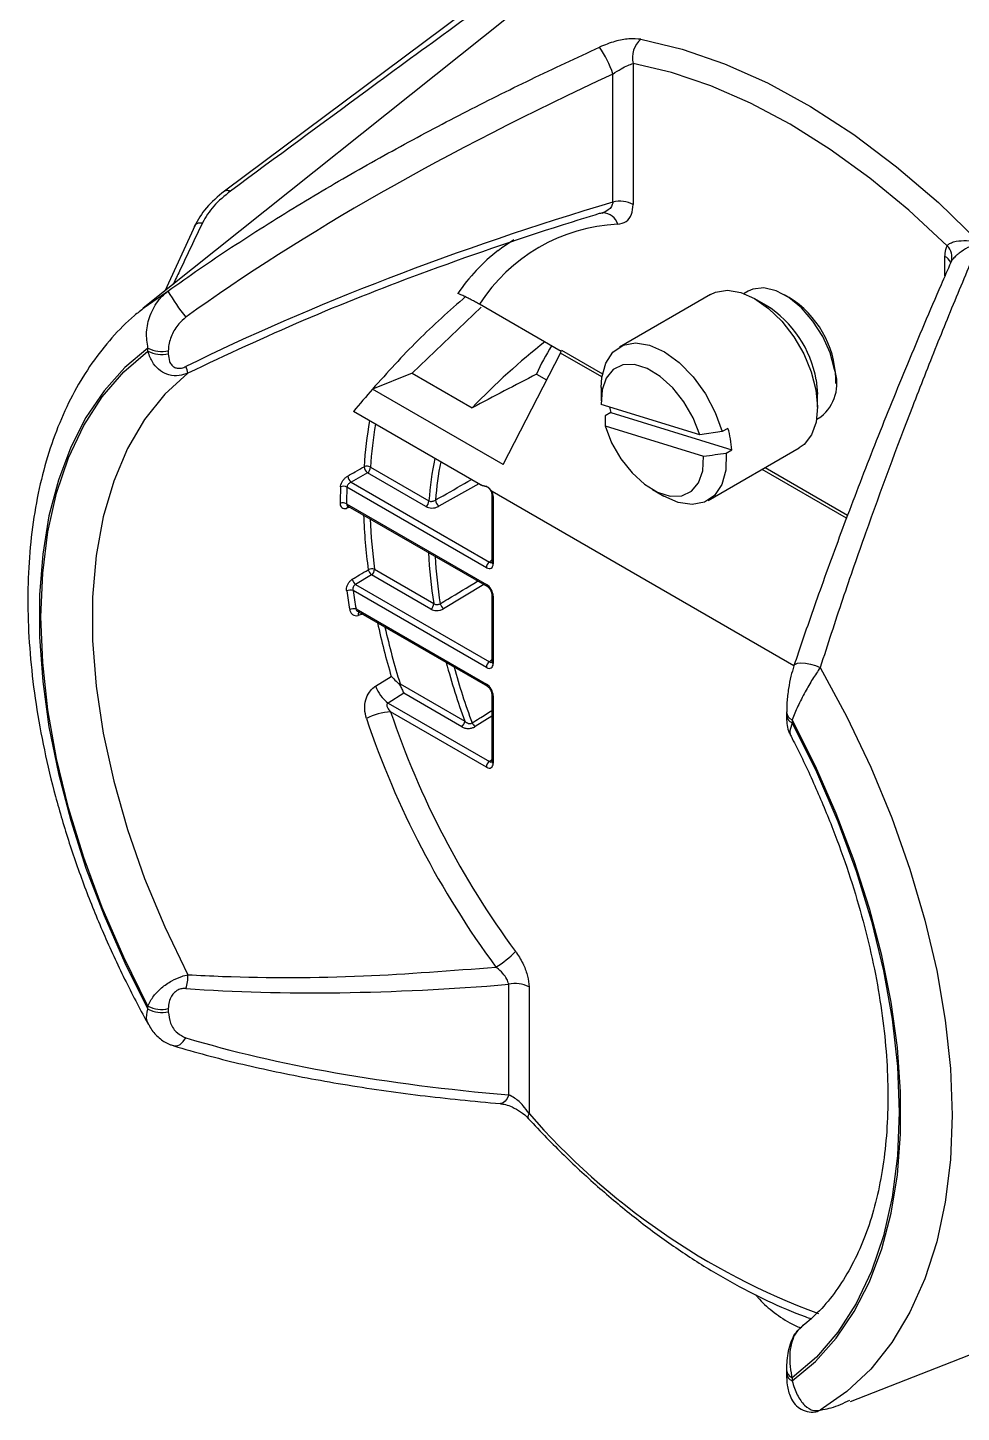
# Model space of a CAD drawing. Extents: x 7 to 135, y 3 to 97.
# Drawn here: x 8.606 to 11.503, y 4.256 to 8.553 of the extents above; entities that cross this region are included whole.
import ezdxf

# ---------------------------------------------------------------- set-up
doc = ezdxf.new("R2010")
doc.units = 0
doc.header["$MEASUREMENT"] = 0
doc.layers.add('OBJECT', color=7, linetype='CONTINUOUS')

msp = doc.modelspace()

# ---------------------------------------------------------------- linework, layer by layer
at = {"layer": 'OBJECT'}
for p, q in [((10.5307, 8.9324), (8.9646, 7.6831)), ((10.1669, 8.7558), (9.2167, 8.0461)), ((10.4848, 8.4419), (10.4848, 8.0041)), ((10.4218, 8.0122), (10.4218, 8.4093)), ((10.3884, 7.9779), (10.3902, 7.9786)), ((9.1252, 7.9403), (9.031, 7.736)), ((11.452, 7.7833), (11.452, 7.8429)), ((11.4701, 7.8249), (11.4701, 7.825)), ((8.9646, 7.6831), (9.041, 7.7359)), ((10.8417, 7.7352), (10.8289, 7.7278)), ((10.2608, 7.5487), (10.0077, 7.6949)), ((10.7248, 7.7255), (10.442, 7.5622)), ((10.8977, 7.6914), (10.8623, 7.7118)), ((10.9684, 7.7159), (10.9543, 7.7241)), ((9.7985, 7.4809), (10.0127, 7.6862)), ((8.9791, 7.5494), (8.9791, 7.5589)), ((9.0421, 7.5508), (9.0421, 7.5414)), ((10.0816, 7.1974), (10.2588, 7.5436)), ((10.3873, 7.4694), (10.2588, 7.5436)), ((10.2616, 7.5528), (10.389, 7.4792)), ((9.7985, 7.4809), (9.6757, 7.4317)), ((9.7985, 7.4809), (9.9846, 7.3734)), ((10.1847, 7.478), (10.2159, 7.4599)), ((10.385, 7.4363), (10.385, 7.3955)), ((11.0526, 7.46), (11.0568, 7.4159)), ((11.1133, 7.4485), (11.1133, 7.4649)), ((10.0816, 7.1974), (9.6757, 7.4317)), ((11.0568, 7.3751), (11.0568, 7.4159)), ((10.0112, 7.1345), (9.617, 7.3621)), ((10.6909, 7.2899), (10.3853, 7.3839)), ((10.3979, 7.3485), (10.3974, 7.3173)), ((10.4156, 7.3587), (10.3979, 7.3485)), ((10.4156, 7.3587), (10.7908, 7.2432)), ((10.3974, 7.3173), (10.7029, 7.2233)), ((10.7787, 7.3098), (10.761, 7.2996)), ((11.0539, 7.3381), (11.0667, 7.3455)), ((10.761, 7.2996), (10.6909, 7.2899)), ((10.717, 7.0859), (10.9998, 7.2491)), ((10.7731, 7.233), (10.7908, 7.2432)), ((9.6694, 7.1892), (9.8508, 7.0845)), ((11.1464, 7.0312), (10.8844, 7.1825)), ((10.8937, 7.1879), (11.1496, 7.0401)), ((9.6601, 7.1716), (9.6092, 7.1427)), ((9.6092, 7.1427), (10.0383, 6.895)), ((9.8415, 7.0669), (9.6601, 7.1716)), ((10.0053, 7.1379), (9.8814, 7.068)), ((10.029, 6.8774), (9.5964, 7.1271)), ((10.0456, 7.1047), (10.0456, 6.8957)), ((10.9833, 6.5733), (10.0465, 7.1141)), ((10.05, 7.0986), (10.05, 6.8896)), ((10.5441, 7.1199), (10.5794, 7.0995)), ((9.5952, 7.076), (10.029, 6.8256)), ((9.6059, 7.0648), (9.5963, 7.0617)), ((9.599, 7.0687), (10.0321, 6.8187)), ((10.0383, 6.895), (10.0456, 6.9016)), ((10.0456, 6.8957), (10.0457, 6.8955)), ((9.6728, 6.8548), (9.6231, 6.8252)), ((9.8566, 6.7487), (9.6728, 6.8548)), ((9.6821, 6.8724), (9.8659, 6.7663)), ((10.029, 6.568), (9.6153, 6.8068)), ((9.6231, 6.8252), (10.0383, 6.5855)), ((10.0212, 6.825), (9.8962, 6.75)), ((10.0456, 6.7953), (10.0456, 6.5862)), ((10.05, 6.7891), (10.05, 6.5801)), ((9.6247, 6.7495), (10.029, 6.5161)), ((9.6443, 6.7331), (9.6312, 6.7293)), ((9.6321, 6.7402), (10.0321, 6.5093)), ((10.0383, 6.5855), (10.0456, 6.5921)), ((9.6853, 6.5098), (9.7339, 6.5402)), ((9.7612, 6.5172), (9.962, 6.4014)), ((9.7728, 6.4876), (9.7241, 6.4574)), ((9.7241, 6.4574), (10.0383, 6.276)), ((9.9526, 6.3838), (9.7728, 6.4876)), ((10.0456, 6.4858), (10.0456, 6.2768)), ((10.05, 6.4797), (10.05, 6.2706)), ((10.029, 6.2585), (9.732, 6.4299)), ((10.0456, 6.4167), (9.994, 6.3841)), ((10.9602, 6.4303), (10.9602, 6.4296)), ((10.9602, 6.4296), (10.9602, 6.4202)), ((10.9777, 6.4051), (10.9777, 6.3957)), ((10.0383, 6.276), (10.0456, 6.2826)), ((10.0983, 5.2415), (10.0983, 5.5848)), ((10.1613, 5.5767), (10.1613, 5.1839)), ((8.9791, 5.5076), (8.9791, 5.5171)), ((9.0421, 5.509), (9.0421, 5.4996)), ((11.1588, 4.2903), (12.8318, 4.9464)), ((11.0137, 4.5276), (11.0028, 4.5175)), ((11.0028, 4.5175), (11.0081, 4.5217)), ((10.9602, 4.3878), (10.9602, 4.3784)), ((10.9777, 4.3633), (10.9777, 4.3539)), ((11.0509, 4.2584), (11.0607, 4.2606)), ((11.051, 4.2584), (11.0649, 4.2629))]:
    msp.add_line(p, q, dxfattribs=at)
at = {"layer": 'OBJECT', "flags": 128}
for points in [[(10.5084, 8.5172), (10.6369, 8.4866), (10.7682, 8.4413), (10.9013, 8.3817), (11.0352, 8.3082), (11.1689, 8.2213), (11.3013, 8.1218), (11.4315, 8.0103), (11.5584, 7.8878)], [(11.459, 7.8766), (11.3403, 7.9865), (11.219, 8.0863), (11.096, 8.1755), (10.9721, 8.2533), (10.8482, 8.3192), (10.7251, 8.3729), (10.6037, 8.4139), (10.4848, 8.4419)], [(10.0658, 7.862), (10.0761, 7.8698), (10.1144, 7.8954)], [(10.7248, 7.7255), (10.7403, 7.7326), (10.7771, 7.7383), (10.8181, 7.7315), (10.8614, 7.7124), (10.9047, 7.682), (10.9458, 7.6419), (10.9828, 7.594), (11.0138, 7.5407), (11.0371, 7.4848), (11.0517, 7.429)], [(11.1092, 7.4927), (11.0953, 7.5439), (11.0726, 7.5948), (11.0424, 7.6424), (11.0067, 7.6835), (10.9677, 7.7156), (10.9279, 7.7368), (10.8897, 7.7456), (10.8556, 7.7415), (10.8417, 7.7352)], [(10.385, 7.4363), (10.3871, 7.4679), (10.3993, 7.5125), (10.4217, 7.5464), (10.4531, 7.5677), (10.4917, 7.5751), (10.5353, 7.5682), (10.5814, 7.5475), (10.6273, 7.514), (10.6706, 7.4698), (10.7087, 7.4173), (10.7394, 7.3594), (10.761, 7.2996)], [(8.9791, 7.5589), (8.9069, 7.4983), (8.8426, 7.4264), (8.7865, 7.3438), (8.7392, 7.2511), (8.7009, 7.1489), (8.6719, 7.038), (8.6525, 6.9193), (8.6427, 6.7934), (8.6427, 6.6615), (8.6525, 6.5244), (8.6719, 6.3832), (8.7009, 6.2389), (8.7392, 6.0925), (8.7865, 5.9451), (8.8426, 5.7977), (8.9069, 5.6516), (8.9791, 5.5076)], [(8.9791, 5.5171), (8.9039, 5.6687), (8.8374, 5.8226), (8.7802, 5.9776), (8.7327, 6.1324), (8.6954, 6.2858), (8.6685, 6.4365), (8.6523, 6.5833), (8.6469, 6.7251), (8.6523, 6.8605), (8.6685, 6.9886), (8.6954, 7.1083), (8.7327, 7.2186), (8.7802, 7.3186), (8.8374, 7.4076), (8.9039, 7.4847), (8.9791, 7.5494)], [(9.1031, 7.4813), (9.0314, 7.4156), (8.9687, 7.3374), (8.9156, 7.2473), (8.8726, 7.1463), (8.8399, 7.0351), (8.818, 6.9148), (8.807, 6.7863), (8.807, 6.651), (8.818, 6.5098), (8.8399, 6.3642), (8.8726, 6.2154), (8.9156, 6.0646), (8.9687, 5.9133), (9.0314, 5.7627), (9.1031, 5.6142)], [(10.6909, 7.2899), (10.6706, 7.3421), (10.6421, 7.3917), (10.6073, 7.4357), (10.5684, 7.4711), (10.528, 7.4957), (10.4885, 7.5078), (10.4527, 7.5068), (10.4228, 7.4925), (10.4008, 7.466), (10.388, 7.4291), (10.3853, 7.3839)], [(11.0517, 7.429), (11.0568, 7.3761), (11.0521, 7.3288), (11.0379, 7.2895), (11.0149, 7.2601), (10.9998, 7.2491)], [(10.3974, 7.3173), (10.4176, 7.2652), (10.4461, 7.2155), (10.4809, 7.1715), (10.5198, 7.1361), (10.5603, 7.1115), (10.5997, 7.0994), (10.6355, 7.1005), (10.6654, 7.1147), (10.6875, 7.1412), (10.7002, 7.1782), (10.7029, 7.2233)], [(10.7731, 7.233), (10.7718, 7.1802), (10.7597, 7.1356), (10.7372, 7.1017), (10.7058, 7.0804), (10.6672, 7.073), (10.6237, 7.0798), (10.5794, 7.0995)], [(10.9831, 6.5727), (10.9865, 6.5773), (10.9942, 6.5807), (11.0052, 6.582), (11.0189, 6.5813), (11.0342, 6.5784), (11.0499, 6.5737), (11.0649, 6.5675)], [(11.0649, 6.5675), (11.1473, 6.4147), (11.2215, 6.2588), (11.287, 6.1009), (11.3433, 5.9423), (11.3899, 5.7841), (11.4265, 5.6275), (11.4529, 5.4737), (11.4688, 5.3238), (11.4741, 5.179), (11.4688, 5.0403), (11.4529, 4.9087), (11.4265, 4.7854), (11.3899, 4.6711), (11.3433, 4.5667), (11.287, 4.4731), (11.2215, 4.3908), (11.1473, 4.3206), (11.0649, 4.2629)], [(10.9777, 4.3539), (11.0499, 4.4145), (11.1143, 4.4863), (11.1703, 4.5689), (11.2177, 4.6616), (11.256, 4.7638), (11.285, 4.8747), (11.3044, 4.9935), (11.3142, 5.1193), (11.3142, 5.2512), (11.3044, 5.3883), (11.285, 5.5295), (11.256, 5.6739), (11.2177, 5.8203), (11.1703, 5.9677), (11.1143, 6.115), (11.0499, 6.2612), (10.9777, 6.4051)], [(10.9777, 6.3957), (11.053, 6.2441), (11.1195, 6.0902), (11.1767, 5.9352), (11.2241, 5.7803), (11.2615, 5.6269), (11.2883, 5.4762), (11.3045, 5.3294), (11.31, 5.1877), (11.3045, 5.0523), (11.2883, 4.9242), (11.2615, 4.8045), (11.2241, 4.6942), (11.1767, 4.5941), (11.1195, 4.5052), (11.053, 4.428), (10.9777, 4.3633)], [(9.059, 5.3936), (9.06, 5.3933), (9.0691, 5.3935), (9.0788, 5.3981), (9.0882, 5.4066), (9.0967, 5.4185)], [(10.0983, 5.2415), (10.0934, 5.2304), (10.0875, 5.2219), (10.0811, 5.2164), (10.0745, 5.2142), (10.0727, 5.2142)], [(10.1613, 5.1839), (10.1589, 5.1779), (10.158, 5.173), (10.1586, 5.1692), (10.1597, 5.1676)]]:
    msp.add_lwpolyline(points, dxfattribs=at)
at = {"layer": 'OBJECT'}
for centre, radius, start, end in [((10.5575, 8.4605), 0.0751, 130.8326, 194.3402), ((10.0535, 8.2789), 0.3908, 19.5031, 33.2444), ((10.4422, 7.9212), 0.0932, 62.7954, 102.6183), ((10.3894, 7.9293), 0.0494, 16.5175, 89.0096), ((10.4629, 7.4034), 0.5406, 92.7735, 147.371), ((11.4261, 7.8424), 0.0475, 340.7422, 46.0991), ((10.4258, 7.3986), 0.5868, 127.8412, 145.8334), ((11.4375, 7.813), 0.0332, 20.4982, 64.0505), ((9.5433, 8.0214), 0.5778, 209.6174, 219.377), ((10.7129, 7.4002), 0.3449, 9.9913, 57.6096), ((10.805, 7.4542), 0.3085, 1.9747, 58.0199), ((10.7342, 7.2401), 0.5988, 147.0759, 156.5995), ((9.0217, 7.6417), 0.0932, 242.7954, 282.6183), ((9.0217, 7.6323), 0.0932, 242.7954, 282.6183), ((9.0317, 7.4703), 0.0722, 8.7654, 25.8445), ((10.9843, 7.449), 0.1323, 308.5332, 19.2903), ((10.787, 7.4623), 0.3856, 192.934, 195.5862), ((10.9039, 7.1139), 1.2567, 169.9377, 176.4953), ((10.9187, 7.1124), 1.2517, 170.3197, 176.4845), ((10.4431, 7.2147), 0.3488, 4.691, 15.8246), ((9.658, 7.1702), 0.0221, 58.8919, 112.2328), ((9.6794, 7.1947), 0.0301, 187.6348, 230.0436), ((9.6461, 7.1903), 0.0234, 306.8987, 357.1463), ((10.861, 7.0106), 1.0129, 168.2758, 175.8201), ((10.8695, 7.01), 1.0015, 168.7134, 175.574), ((9.6285, 7.1658), 0.0301, 187.7786, 230.0704), ((11.0637, 7.0672), 1.4884, 177.6433, 179.6296), ((9.5852, 7.1076), 0.0225, 60.2043, 112.524), ((11.07, 7.0665), 1.4749, 177.6433, 179.6296), ((10.0531, 7.1054), 0.00749, 185.4971, 245.8583), ((9.5844, 7.0554), 0.0232, 62.4173, 113.0041), ((9.6057, 7.0615), 0.00942, 131.7977, 178.6712), ((9.8274, 7.0856), 0.0234, 306.8987, 357.1463), ((9.9008, 7.091), 0.0301, 187.1462, 229.953), ((11.4198, 7.1073), 1.7732, 182.1583, 187.6595), ((11.4448, 7.1086), 1.7785, 182.5693, 187.6319), ((11.3703, 7.0046), 1.5232, 183.0211, 189.0003), ((11.3976, 7.0064), 1.5308, 183.5199, 189.0472), ((10.0523, 6.8763), 0.0234, 126.8987, 177.1463), ((10.0532, 6.8965), 0.00759, 187.8229, 245.6508), ((9.6419, 6.8487), 0.0301, 194.2397, 231.3538), ((9.674, 6.8461), 0.0275, 72.9291, 115.0586), ((9.6916, 6.8783), 0.0301, 194.1279, 231.3302), ((9.6588, 6.8735), 0.0234, 306.8987, 357.1463), ((9.6077, 6.7796), 0.0282, 74.3783, 115.3096), ((11.6144, 7.1076), 2.0414, 188.5213, 190.1648), ((11.6158, 7.1065), 2.0229, 188.5213, 190.1648), ((10.0362, 6.8247), 0.0073, 173.2521, 235.3651), ((10.0529, 6.7958), 0.0073, 184.8019, 246.7367), ((9.618, 6.7206), 0.0297, 77.0166, 115.7459), ((9.8425, 6.7674), 0.0234, 306.8987, 357.1463), ((9.9149, 6.7735), 0.03, 195.0397, 231.5238), ((9.6422, 6.7313), 0.0112, 136.2664, 190.348), ((11.939, 7.1945), 2.3001, 192.2624, 196.5268), ((11.9763, 7.2028), 2.3187, 192.7092, 197.198), ((11.8876, 7.1091), 2.0516, 194.863, 200.1798), ((10.0523, 6.5668), 0.0234, 126.8987, 177.1463), ((10.0529, 6.5868), 0.00729, 184.56, 246.7601), ((11.9122, 7.1158), 2.0575, 195.4115, 200.4846), ((9.7952, 6.5507), 0.1173, 200.4294, 232.725), ((9.7599, 6.4958), 0.0215, 86.4108, 96.4305), ((9.7435, 6.5174), 0.0177, 345.1842, 359.4687), ((10.0365, 6.5154), 0.00753, 174.2181, 233.6902), ((10.0529, 6.4864), 0.0073, 184.8019, 246.7367), ((9.7399, 6.2518), 0.1783, 92.5255, 117.8007), ((12.3127, 7.3031), 2.8023, 198.5938, 216.4537), ((12.2921, 7.2912), 2.7011, 198.5938, 216.4537), ((10.99, 6.4324), 0.0299, 185.4257, 245.8945), ((10.9899, 6.4229), 0.0299, 184.9967, 245.932), ((9.9386, 6.4025), 0.0234, 306.8987, 357.1463), ((10.0111, 6.4071), 0.0287, 203.4104, 233.421), ((10.0523, 6.2573), 0.0234, 126.8987, 177.1463), ((10.0529, 6.2773), 0.00729, 184.56, 246.7601), ((9.9016, 5.8983), 0.3041, 301.1135, 315.7777), ((8.9769, 5.6113), 0.1263, 341.6668, 1.295), ((10.1187, 5.4938), 0.0932, 62.7954, 102.6183), ((9.0217, 5.6), 0.0932, 242.7954, 282.6183), ((9.0217, 5.5905), 0.0932, 242.7954, 282.6183), ((11.8248, 6.63), 2.2042, 221.0004, 249.6729), ((10.9898, 4.3905), 0.0297, 184.1819, 246.0027), ((10.9899, 4.3812), 0.0299, 185.1792, 245.9161)]:
    msp.add_arc(centre, radius, start, end, dxfattribs=at)
for centre, major_axis, ratio, start_param, end_param in [((13.6413, 7.4916), (5.5153, 1.3161), 0.337357, 2.111481, 2.454235), ((11.2673, 6.9927), (3.4718, 0.8285), 0.337357, 1.735643, 2.163258), ((10.5201, 6.1502), (0.7862, 1.6647), 0.62191, 0.89007, 1.074028), ((10.252, 7.5461), (0.0074, 0.0131), 0.477465, 4.794175, 5.492307), ((10.4194, 6.0679), (0.9462, 2.0036), 0.62191, 1.14483, 1.188047), ((10.0287, 7.1106), (-0.015, 0.026), 0.586022, 3.934501, 4.515163), ((10.0287, 6.9023), (-0.0152, 0.0264), 0.568869, 2.3637, 3.919643), ((10.0393, 6.9084), (-0.0052, 0.015), 0.538958, 2.465976, 3.364268), ((10.0287, 6.8011), (-0.015, 0.026), 0.586022, 3.934501, 5.490445), ((10.0287, 6.5928), (-0.0152, 0.0264), 0.568869, 2.3637, 3.919643), ((10.0393, 6.5989), (-0.0052, 0.015), 0.538958, 2.465976, 3.364268), ((10.0287, 6.4916), (-0.015, 0.026), 0.586022, 3.934501, 5.490445), ((10.0393, 6.2895), (-0.0052, 0.015), 0.538958, 2.465976, 3.364268), ((10.0287, 6.2833), (-0.0152, 0.0264), 0.568869, 2.3637, 3.919643), ((11.2673, 6.9927), (3.4718, 0.8285), 0.337357, 3.959263, 4.289807), ((13.6413, 7.4916), (5.5153, 1.3161), 0.337357, 3.668286, 3.937132)]:
    msp.add_ellipse(centre, major_axis=major_axis, ratio=ratio, start_param=start_param, end_param=end_param, dxfattribs=at)
for points, knots in [([(11.3471, 9.0645), (11.3739, 9.0588), (11.4605, 9.0407), (11.6114, 8.9804), (11.7961, 8.8871), (11.9811, 8.7678), (12.1667, 8.6232), (12.3524, 8.4515), (12.5341, 8.2543), (12.7073, 8.0345), (12.8669, 7.7973), (13.0099, 7.5478), (13.1307, 7.2917), (13.2076, 7.1052), (13.2373, 7.0061), (13.2414, 6.9926)], [0, 0, 0, 0, 0.037324, 0.120584, 0.201685, 0.282781, 0.366041, 0.45132, 0.539623, 0.628818, 0.718725, 0.808626, 0.897821, 0.98613, 1, 1, 1, 1]), ([(10.1994, 8.7541), (10.0191, 8.6221), (9.697, 8.3865), (9.3763, 8.1501), (9.2352, 8.0461)], [0, 0, 0, 0, 0.560011, 1, 1, 1, 1]), ([(10.5084, 8.5172), (10.4966, 8.5183), (10.473, 8.5203), (10.4271, 8.5119), (10.3962, 8.4995), (10.3803, 8.4931)], [0, 0, 0, 0, 0.326541, 0.652945, 1, 1, 1, 1]), ([(9.041, 7.7359), (9.0736, 7.759), (9.1388, 7.8052), (9.2384, 7.8719), (9.3393, 7.937), (9.4416, 8.0004), (9.5777, 8.0816), (9.7489, 8.1785), (9.9567, 8.2886), (10.1671, 8.3939), (10.3092, 8.46), (10.3803, 8.4931)], [0, 0, 0, 0, 0.0777836, 0.1555662, 0.233398, 0.3113616, 0.389363, 0.5415774, 0.6939942, 0.8469276, 1, 1, 1, 1]), ([(10.4218, 8.4093), (10.4302, 8.415), (10.4462, 8.4258), (10.468, 8.437), (10.4793, 8.4403), (10.4848, 8.4419)], [0, 0, 0, 0, 0.364059, 0.694187, 1, 1, 1, 1]), ([(9.2162, 8.0457), (9.1961, 8.029), (9.1557, 7.9954), (9.134, 7.9565), (9.1231, 7.9369)], [0, 0, 0, 0, 0.4986285, 1, 1, 1, 1]), ([(9.2352, 8.0461), (9.2165, 8.031), (9.1791, 8.0007), (9.1585, 7.9655), (9.1481, 7.9478)], [0, 0, 0, 0, 0.498897, 1, 1, 1, 1]), ([(9.2163, 8.0455), (9.2167, 8.0459), (9.2181, 8.0472), (9.2214, 8.0482), (9.2272, 8.0489), (9.232, 8.0472), (9.2352, 8.0461)], [0, 0, 0, 0, 0.091386, 0.330571, 0.564799, 1, 1, 1, 1]), ([(10.4218, 8.0122), (10.4206, 8.0072), (10.4181, 7.9973), (10.4058, 7.985), (10.392, 7.9786), (10.3816, 7.9766), (10.3791, 7.9761)], [0, 0, 0, 0, 0.24655, 0.491219, 0.876385, 1, 1, 1, 1]), ([(10.4368, 7.9433), (10.4458, 7.9453), (10.4638, 7.9491), (10.4813, 7.9711), (10.4837, 7.9935), (10.4848, 8.0041)], [0, 0, 0, 0, 0.345195, 0.691453, 1, 1, 1, 1]), ([(10.3791, 7.9761), (10.3419, 7.9646), (10.1557, 7.9071), (9.8485, 7.8009), (9.4592, 7.6483), (9.2219, 7.537), (9.1031, 7.4813)], [0, 0, 0, 0, 0.086248, 0.431388, 0.715149, 1, 1, 1, 1]), ([(9.1481, 7.9478), (9.1245, 7.8978), (9.0944, 7.8342), (9.0639, 7.7707), (9.0574, 7.7571)], [0, 0, 0, 0, 0.785646, 1, 1, 1, 1]), ([(9.1227, 7.935), (9.1228, 7.9358), (9.1232, 7.9378), (9.1245, 7.9394), (9.1253, 7.9403)], [0, 0, 0, 0, 0.399306, 1, 1, 1, 1]), ([(9.1253, 7.9403), (9.1254, 7.9405), (9.1264, 7.942), (9.1291, 7.9441), (9.1333, 7.9464), (9.1395, 7.9483), (9.1447, 7.948), (9.1481, 7.9478)], [0, 0, 0, 0, 0.036925, 0.237546, 0.438166, 0.634667, 1, 1, 1, 1]), ([(11.5584, 7.8878), (11.552, 7.8726), (11.5328, 7.8274), (11.4884, 7.7212), (11.4254, 7.5671), (11.326, 7.3148), (11.2285, 7.0526), (11.1337, 6.78), (11.0878, 6.6384), (11.0649, 6.5675)], [0, 0, 0, 0, 0.0375, 0.111447, 0.259355, 0.407404, 0.7026, 0.851122, 1, 1, 1, 1]), ([(11.452, 7.8429), (11.4521, 7.8462), (11.4524, 7.859), (11.4562, 7.8692), (11.459, 7.8766)], [0, 0, 0, 0, 0.259643, 1, 1, 1, 1]), ([(11.459, 7.8766), (11.4612, 7.8789), (11.4659, 7.8837), (11.4765, 7.8878), (11.4935, 7.8919), (11.5205, 7.8935), (11.5451, 7.8905), (11.5583, 7.8878), (11.5584, 7.8878)], [0, 0, 0, 0, 0.125198, 0.269787, 0.35945, 0.646929, 0.996073, 1, 1, 1, 1]), ([(11.5584, 7.8878), (11.5583, 7.8877), (11.5468, 7.8833), (11.5252, 7.8732), (11.5013, 7.8579), (11.4864, 7.8456), (11.477, 7.8365), (11.4729, 7.8299), (11.4709, 7.8268)], [0, 0, 0, 0, 0.00398, 0.354504, 0.64188, 0.732153, 0.875184, 1, 1, 1, 1]), ([(11.47, 7.8245), (11.4599, 7.8014), (11.4147, 7.6985), (11.3372, 7.5152), (11.2405, 7.277), (11.1514, 7.0467), (11.0721, 6.8309), (11.017, 6.6735), (10.989, 6.5901), (10.9831, 6.5727)], [0, 0, 0, 0, 0.060028, 0.267454, 0.462674, 0.64546, 0.81583, 0.961512, 1, 1, 1, 1]), ([(8.9791, 7.5589), (8.9766, 7.5754), (8.9716, 7.6088), (8.9843, 7.6619), (9.0081, 7.7068), (9.0315, 7.7275), (9.041, 7.7359)], [0, 0, 0, 0, 0.261321, 0.527903, 0.808327, 1, 1, 1, 1]), ([(9.965, 7.7195), (9.9148, 7.6748), (9.8139, 7.5852), (9.7219, 7.483), (9.6757, 7.4317)], [0, 0, 0, 0, 0.4982077, 1, 1, 1, 1]), ([(10.0077, 7.6949), (10.0038, 7.6971), (9.9961, 7.7015), (9.9826, 7.7087), (9.9699, 7.7151), (9.9575, 7.7211), (9.9471, 7.7256), (9.9424, 7.7274), (9.9403, 7.7282)], [0, 0, 0, 0, 0.1599, 0.320836, 0.466384, 0.60864, 0.822535, 1, 1, 1, 1]), ([(8.9673, 7.6833), (8.957, 7.6756), (8.9208, 7.6486), (8.8662, 7.5916), (8.8037, 7.5132), (8.7495, 7.4249), (8.7034, 7.3279), (8.6658, 7.2224), (8.637, 7.1091), (8.6173, 6.9888), (8.6067, 6.8622), (8.6054, 6.7304), (8.6133, 6.5942), (8.6302, 6.4545), (8.6561, 6.3121), (8.6906, 6.1681), (8.7336, 6.0231), (8.7846, 5.8781), (8.8436, 5.734), (8.9084, 5.5938), (8.9569, 5.5033), (8.9805, 5.4592)], [0, 0, 0, 0, 0.020756, 0.07301, 0.125566, 0.178601, 0.2322, 0.286351, 0.34097, 0.395934, 0.451115, 0.506409, 0.561732, 0.617029, 0.672278, 0.727471, 0.782608, 0.837696, 0.892743, 0.94776, 1, 1, 1, 1]), ([(9.0967, 7.6549), (9.089, 7.6482), (9.0701, 7.6318), (9.0511, 7.5983), (9.0427, 7.5695), (9.0422, 7.5538), (9.0421, 7.5508)], [0, 0, 0, 0, 0.2304801, 0.5685804, 0.9169125, 1, 1, 1, 1]), ([(9.1031, 7.4813), (9.0941, 7.4781), (9.0746, 7.4711), (9.0441, 7.4735), (9.0164, 7.487), (8.9943, 7.5105), (8.9835, 7.5332), (8.9797, 7.5472), (8.9791, 7.5494)], [0, 0, 0, 0, 0.167208, 0.364972, 0.550352, 0.742656, 0.959323, 1, 1, 1, 1]), ([(9.0421, 7.5414), (9.0427, 7.5332), (9.0437, 7.5203), (9.0518, 7.5061), (9.061, 7.4987), (9.0719, 7.4957), (9.0841, 7.4964), (9.0923, 7.4999), (9.0967, 7.5017)], [0, 0, 0, 0, 0.29881, 0.473692, 0.618553, 0.738235, 0.858032, 1, 1, 1, 1]), ([(10.7029, 7.2233), (10.7032, 7.2233), (10.7266, 7.2266), (10.75, 7.2298), (10.7731, 7.233)], [0, 0, 0, 0, 0.01376, 1, 1, 1, 1]), ([(9.5987, 7.1617), (9.6065, 7.1662), (9.6235, 7.1759), (9.6405, 7.1855), (9.6496, 7.1907)], [0, 0, 0, 0, 0.463771, 1, 1, 1, 1]), ([(9.5766, 7.1284), (9.5766, 7.1292), (9.5769, 7.1327), (9.5788, 7.1395), (9.5838, 7.1484), (9.5907, 7.1563), (9.596, 7.1599), (9.5987, 7.1617)], [0, 0, 0, 0, 0.064654, 0.299336, 0.533648, 0.766798, 1, 1, 1, 1]), ([(9.6092, 7.1427), (9.6087, 7.1425), (9.6067, 7.1415), (9.6033, 7.1392), (9.5997, 7.1354), (9.5972, 7.1312), (9.5967, 7.1285), (9.5964, 7.1271)], [0, 0, 0, 0, 0.073714, 0.314783, 0.54763, 0.773682, 1, 1, 1, 1]), ([(9.8709, 7.0873), (9.8788, 7.0918), (9.9162, 7.113), (9.9535, 7.1341), (9.983, 7.1508)], [0, 0, 0, 0, 0.211289, 1, 1, 1, 1]), ([(10.0112, 7.1345), (10.0131, 7.1339), (10.0198, 7.1316), (10.0308, 7.1309), (10.0392, 7.1216), (10.0441, 7.1166), (10.0465, 7.1141)], [0, 0, 0, 0, 0.1492403, 0.5087413, 0.7529792, 1, 1, 1, 1]), ([(10.0301, 7.1292), (10.0293, 7.1293), (10.0249, 7.1297), (10.018, 7.1313), (10.0131, 7.1336), (10.0112, 7.1345)], [0, 0, 0, 0, 0.115322, 0.637718, 1, 1, 1, 1]), ([(10.0303, 7.129), (10.0306, 7.1289), (10.0313, 7.1287), (10.0334, 7.1275), (10.0349, 7.1261), (10.0353, 7.1257)], [0, 0, 0, 0, 0.361765, 0.820072, 1, 1, 1, 1]), ([(10.0353, 7.1257), (10.036, 7.1251), (10.0378, 7.1235), (10.0408, 7.1194), (10.0436, 7.1141), (10.0453, 7.109), (10.0456, 7.106), (10.0456, 7.1049), (10.0456, 7.1047)], [0, 0, 0, 0, 0.12184, 0.333737, 0.556485, 0.780748, 0.972558, 1, 1, 1, 1]), ([(9.5753, 7.0768), (9.5756, 7.0742), (9.5761, 7.0689), (9.5802, 7.0633), (9.5863, 7.0604), (9.5921, 7.0605), (9.5955, 7.0615), (9.5963, 7.0617)], [0, 0, 0, 0, 0.2327062, 0.4654123, 0.6981469, 0.9309464, 1, 1, 1, 1]), ([(9.5952, 7.076), (9.5952, 7.0757), (9.5952, 7.0741), (9.5961, 7.0714), (9.5976, 7.0693), (9.599, 7.0688), (9.5991, 7.0688)], [0, 0, 0, 0, 0.096864, 0.522139, 0.962835, 1, 1, 1, 1]), ([(9.5988, 7.0689), (9.5988, 7.0689), (9.5988, 7.0689), (9.599, 7.0688), (9.599, 7.0687)], [0, 0, 0, 0, 0.811625, 1, 1, 1, 1]), ([(9.8415, 7.0669), (9.8441, 7.0657), (9.8494, 7.0633), (9.8595, 7.0622), (9.8698, 7.0633), (9.8771, 7.0657), (9.8807, 7.0676), (9.8814, 7.068)], [0, 0, 0, 0, 0.232585, 0.465095, 0.699423, 0.935279, 1, 1, 1, 1]), ([(9.8508, 7.0845), (9.8523, 7.0839), (9.8554, 7.0829), (9.8609, 7.0832), (9.8663, 7.0846), (9.8694, 7.0864), (9.8709, 7.0873)], [0, 0, 0, 0, 0.267272, 0.512826, 0.756355, 1, 1, 1, 1]), ([(10.0456, 6.8957), (10.0456, 6.8949), (10.0455, 6.8935), (10.0454, 6.8936), (10.0454, 6.8936)], [0, 0, 0, 0, 0.596243, 1, 1, 1, 1]), ([(9.5956, 6.8051), (9.5955, 6.8064), (9.595, 6.8106), (9.5959, 6.8184), (9.5995, 6.8277), (9.6053, 6.8359), (9.6102, 6.8395), (9.6127, 6.8413)], [0, 0, 0, 0, 0.095671, 0.323993, 0.549157, 0.774594, 1, 1, 1, 1]), ([(9.6127, 6.8413), (9.6204, 6.8459), (9.637, 6.8558), (9.6535, 6.8657), (9.6624, 6.871)], [0, 0, 0, 0, 0.4652597, 1, 1, 1, 1]), ([(9.8859, 6.7657), (9.8936, 6.7704), (9.932, 6.7935), (9.9709, 6.8169), (10.002, 6.8356), (10.0025, 6.8358)], [0, 0, 0, 0, 0.19783, 0.98915, 1, 1, 1, 1]), ([(9.6231, 6.8252), (9.6225, 6.8248), (9.6206, 6.8238), (9.6178, 6.8211), (9.6154, 6.8168), (9.6144, 6.8117), (9.615, 6.8084), (9.6153, 6.8068)], [0, 0, 0, 0, 0.100328, 0.310227, 0.530321, 0.765492, 1, 1, 1, 1]), ([(10.0321, 6.8187), (10.033, 6.8181), (10.035, 6.8169), (10.0385, 6.8132), (10.0418, 6.8084), (10.0443, 6.803), (10.0455, 6.7982), (10.0456, 6.7961), (10.0456, 6.7953)], [0, 0, 0, 0, 0.160306, 0.326511, 0.504871, 0.690089, 0.874022, 1, 1, 1, 1]), ([(9.6051, 6.7474), (9.606, 6.7443), (9.6077, 6.7381), (9.6137, 6.7315), (9.6214, 6.7281), (9.6276, 6.7282), (9.6308, 6.7291), (9.6312, 6.7293)], [0, 0, 0, 0, 0.242992, 0.485889, 0.730299, 0.969712, 1, 1, 1, 1]), ([(9.6321, 6.7402), (9.6321, 6.7402), (9.6303, 6.7409), (9.6273, 6.7439), (9.6256, 6.7476), (9.6247, 6.7495)], [0, 0, 0, 0, 0.021017, 0.483795, 1, 1, 1, 1]), ([(9.8566, 6.7487), (9.8592, 6.7475), (9.8645, 6.7451), (9.8745, 6.744), (9.8846, 6.7451), (9.8919, 6.7476), (9.8953, 6.7495), (9.8962, 6.75)], [0, 0, 0, 0, 0.234187, 0.468558, 0.698537, 0.924522, 1, 1, 1, 1]), ([(9.8659, 6.7663), (9.8668, 6.7657), (9.8688, 6.7642), (9.8729, 6.7629), (9.8775, 6.7626), (9.8821, 6.7635), (9.8846, 6.765), (9.8859, 6.7657)], [0, 0, 0, 0, 0.1636115, 0.3765729, 0.5822415, 0.7912311, 1, 1, 1, 1]), ([(10.0456, 6.5862), (10.0456, 6.5854), (10.0455, 6.5841), (10.0454, 6.5842), (10.0454, 6.5842)], [0, 0, 0, 0, 0.596243, 1, 1, 1, 1]), ([(9.7339, 6.5402), (9.734, 6.5401), (9.7386, 6.5352), (9.7467, 6.5277), (9.7548, 6.5197), (9.7575, 6.5171)], [0, 0, 0, 0, 0.009118, 0.676072, 1, 1, 1, 1]), ([(10.9833, 6.5725), (10.98, 6.5621), (10.9731, 6.5395), (10.966, 6.5007), (10.9608, 6.4627), (10.9608, 6.44), (10.9608, 6.4303)], [0, 0, 0, 0, 0.2238352, 0.4824913, 0.7771254, 1, 1, 1, 1]), ([(11.0649, 6.5675), (11.0569, 6.5558), (11.0409, 6.5322), (11.0168, 6.49), (10.9936, 6.4448), (10.9832, 6.4188), (10.9777, 6.4051)], [0, 0, 0, 0, 0.2230978, 0.4509639, 0.7118142, 1, 1, 1, 1]), ([(9.6567, 6.4095), (9.6544, 6.4189), (9.6498, 6.4375), (9.6534, 6.4666), (9.6644, 6.491), (9.6766, 6.5041), (9.6839, 6.5089), (9.6853, 6.5098)], [0, 0, 0, 0, 0.257149, 0.513213, 0.7445, 0.953647, 1, 1, 1, 1]), ([(9.7575, 6.5171), (9.7586, 6.5159), (9.7597, 6.5145), (9.7606, 6.513), (9.7606, 6.5129)], [0, 0, 0, 0, 0.917929, 1, 1, 1, 1]), ([(9.7606, 6.5129), (9.7628, 6.5086), (9.7674, 6.4993), (9.7709, 6.4914), (9.7728, 6.4877), (9.7728, 6.4876)], [0, 0, 0, 0, 0.4474733, 0.9909096, 1, 1, 1, 1]), ([(10.0321, 6.5093), (10.033, 6.5086), (10.035, 6.5074), (10.0385, 6.5037), (10.0418, 6.4989), (10.0443, 6.4935), (10.0455, 6.4888), (10.0456, 6.4867), (10.0456, 6.4858)], [0, 0, 0, 0, 0.160306, 0.326511, 0.504871, 0.690089, 0.874022, 1, 1, 1, 1]), ([(9.7241, 6.4574), (9.7238, 6.4572), (9.7228, 6.4569), (9.7215, 6.4558), (9.7207, 6.4546), (9.72, 6.4527), (9.7199, 6.4504), (9.721, 6.4454), (9.7247, 6.4383), (9.7294, 6.4329), (9.732, 6.4299)], [0, 0, 0, 0, 0.031546, 0.091743, 0.151952, 0.169907, 0.279919, 0.361164, 0.647939, 1, 1, 1, 1]), ([(9.9848, 6.3957), (9.9923, 6.4005), (10.0126, 6.4133), (10.0329, 6.4262), (10.0456, 6.4342)], [0, 0, 0, 0, 0.369868, 1, 1, 1, 1]), ([(10.9603, 6.4203), (10.9603, 6.4172), (10.9601, 6.4059), (10.9623, 6.3884), (10.9649, 6.3712), (10.9704, 6.3628), (10.9713, 6.3615)], [0, 0, 0, 0, 0.150192, 0.548818, 0.932289, 1, 1, 1, 1]), ([(9.9526, 6.3838), (9.9558, 6.3823), (9.9621, 6.3794), (9.9737, 6.3782), (9.9852, 6.3796), (9.9911, 6.3826), (9.994, 6.3841)], [0, 0, 0, 0, 0.266579, 0.534175, 0.773421, 1, 1, 1, 1]), ([(9.962, 6.4014), (9.9638, 6.3998), (9.9672, 6.3969), (9.973, 6.3943), (9.978, 6.3936), (9.9819, 6.3941), (9.9838, 6.3952), (9.9848, 6.3957)], [0, 0, 0, 0, 0.290046, 0.546783, 0.725453, 0.862588, 1, 1, 1, 1]), ([(10.9777, 6.3957), (10.9745, 6.3859), (10.9691, 6.3696), (10.9708, 6.3638), (10.9715, 6.3614)], [0, 0, 0, 0, 0.595389, 1, 1, 1, 1]), ([(10.9707, 6.361), (10.9754, 6.3519), (11.003, 6.2991), (11.049, 6.201), (11.1053, 6.0665), (11.1539, 5.9315), (11.1946, 5.7972), (11.2273, 5.6644), (11.2517, 5.5343), (11.2678, 5.4077), (11.2755, 5.2856), (11.2748, 5.169), (11.2659, 5.0586), (11.2491, 4.9552), (11.2247, 4.8595), (11.1929, 4.7721), (11.1541, 4.6933), (11.1085, 4.6237), (11.0587, 4.5645), (11.0214, 4.5335), (11.0037, 4.5188)], [0, 0, 0, 0, 0.012157, 0.07072, 0.129266, 0.187766, 0.246205, 0.30457, 0.362847, 0.421028, 0.479107, 0.53709, 0.594998, 0.652877, 0.710778, 0.768817, 0.827171, 0.886092, 0.945889, 1, 1, 1, 1]), ([(10.0456, 6.2768), (10.0456, 6.276), (10.0455, 6.2746), (10.0454, 6.2747), (10.0454, 6.2747)], [0, 0, 0, 0, 0.596243, 1, 1, 1, 1]), ([(10.1195, 5.6863), (10.1206, 5.6848), (10.1299, 5.672), (10.1445, 5.6467), (10.1585, 5.6096), (10.1604, 5.5876), (10.1613, 5.5767)], [0, 0, 0, 0, 0.043246, 0.384921, 0.695335, 1, 1, 1, 1]), ([(9.1031, 5.6142), (9.1389, 5.6124), (9.3181, 5.6036), (9.6359, 5.605), (9.9213, 5.6273), (10.0587, 5.638)], [0, 0, 0, 0, 0.114681, 0.573753, 1, 1, 1, 1]), ([(10.0983, 5.5848), (10.0967, 5.5902), (10.0933, 5.6016), (10.0798, 5.6195), (10.0673, 5.6313), (10.0596, 5.6373), (10.0587, 5.638)], [0, 0, 0, 0, 0.281823, 0.591167, 0.9531362, 1, 1, 1, 1]), ([(8.9791, 5.5171), (8.9841, 5.5277), (8.9932, 5.5467), (9.0202, 5.5743), (9.051, 5.5955), (9.0802, 5.6085), (9.0967, 5.6126), (9.1031, 5.6142)], [0, 0, 0, 0, 0.265568, 0.476871, 0.689089, 0.879262, 1, 1, 1, 1]), ([(9.0967, 5.5716), (9.0926, 5.5717), (9.0843, 5.5717), (9.0718, 5.5673), (9.0605, 5.5592), (9.0505, 5.5466), (9.0434, 5.529), (9.0425, 5.516), (9.0421, 5.509)], [0, 0, 0, 0, 0.132635, 0.266191, 0.387938, 0.535865, 0.751075, 1, 1, 1, 1]), ([(8.9821, 5.4601), (8.9794, 5.4643), (8.9712, 5.477), (8.9759, 5.4953), (8.9791, 5.5076)], [0, 0, 0, 0, 0.33051, 1, 1, 1, 1]), ([(8.9817, 5.4597), (8.9846, 5.4537), (8.993, 5.4364), (9.0161, 5.4151), (9.0401, 5.3987), (9.0558, 5.3954), (9.0594, 5.3946)], [0, 0, 0, 0, 0.1948332, 0.5622986, 0.898239, 1, 1, 1, 1]), ([(9.0421, 5.4996), (9.0437, 5.4873), (9.0469, 5.4624), (9.0663, 5.4332), (9.0874, 5.423), (9.0967, 5.4185)], [0, 0, 0, 0, 0.351629, 0.714779, 1, 1, 1, 1]), ([(9.0589, 5.3936), (9.0925, 5.3839), (9.1922, 5.355), (9.3666, 5.3138), (9.5881, 5.2722), (9.8248, 5.2379), (9.9895, 5.2222), (10.0727, 5.2142)], [0, 0, 0, 0, 0.104376, 0.309875, 0.528119, 0.761802, 1, 1, 1, 1]), ([(10.0727, 5.2141), (10.0778, 5.2135), (10.0889, 5.2119), (10.1111, 5.2037), (10.1359, 5.1893), (10.153, 5.1755), (10.1594, 5.1679), (10.1596, 5.1676)], [0, 0, 0, 0, 0.182915, 0.40055, 0.680575, 0.989227, 1, 1, 1, 1]), ([(10.1613, 5.1839), (10.1554, 5.1921), (10.1424, 5.2104), (10.1202, 5.2308), (10.1045, 5.2384), (10.0983, 5.2415)], [0, 0, 0, 0, 0.333233, 0.73699, 1, 1, 1, 1]), ([(10.1597, 5.1676), (10.1784, 5.1477), (10.2326, 5.09), (10.325, 5.0003), (10.4372, 4.9018), (10.5516, 4.8121), (10.6676, 4.7318), (10.7844, 4.6611), (10.9014, 4.6017), (10.9859, 4.5637), (11.0309, 4.549), (11.0374, 4.5469)], [0, 0, 0, 0, 0.068363, 0.198065, 0.327854, 0.457724, 0.587679, 0.717718, 0.847827, 0.977975, 1, 1, 1, 1]), ([(10.865, 4.6216), (10.8671, 4.6186), (10.8805, 4.6), (10.9157, 4.5704), (10.9598, 4.5385), (10.9924, 4.5234), (11.0036, 4.5182)], [0, 0, 0, 0, 0.069166, 0.432302, 0.804975, 1, 1, 1, 1]), ([(11.0012, 4.5151), (10.9983, 4.5128), (10.9889, 4.5054), (10.9783, 4.4872), (10.9686, 4.4615), (10.9629, 4.4317), (10.9603, 4.407), (10.9605, 4.3934), (10.9605, 4.3883)], [0, 0, 0, 0, 0.082839, 0.264888, 0.474795, 0.672546, 0.878032, 1, 1, 1, 1]), ([(11.0028, 4.5175), (10.998, 4.5128), (10.9875, 4.5024), (10.9762, 4.476), (10.9701, 4.4429), (10.9698, 4.4065), (10.9737, 4.3797), (10.9772, 4.3656), (10.9777, 4.3633)], [0, 0, 0, 0, 0.167208, 0.364972, 0.550352, 0.742656, 0.959323, 1, 1, 1, 1]), ([(10.9602, 4.3785), (10.9602, 4.3774), (10.9599, 4.3638), (10.9625, 4.3377), (10.9693, 4.3077), (10.9849, 4.2814), (11.0054, 4.2643), (11.0298, 4.2565), (11.0503, 4.2564), (11.0598, 4.2612), (11.0617, 4.2622)], [0, 0, 0, 0, 0.01638, 0.208519, 0.451056, 0.599472, 0.721028, 0.844707, 0.968153, 1, 1, 1, 1]), ([(10.9777, 4.3539), (10.9826, 4.3387), (10.9924, 4.3082), (11.0161, 4.276), (11.0413, 4.2594), (11.0581, 4.2619), (11.0649, 4.2629)], [0, 0, 0, 0, 0.261321, 0.527903, 0.808327, 1, 1, 1, 1]), ([(11.0649, 4.2629), (11.0677, 4.2635), (11.0791, 4.2661), (11.1089, 4.2712), (11.1375, 4.2851), (11.1571, 4.2946)], [0, 0, 0, 0, 0.092999, 0.378446, 1, 1, 1, 1])]:
    msp.add_open_spline(points, degree=3, knots=knots, dxfattribs=at)
msp.add_open_spline([(10.1847, 7.478), (10.1513, 7.4606), (10.0845, 7.4258), (10.0179, 7.3909), (9.9846, 7.3734)], degree=3, dxfattribs=at)

doc.saveas('drawing.dxf')
